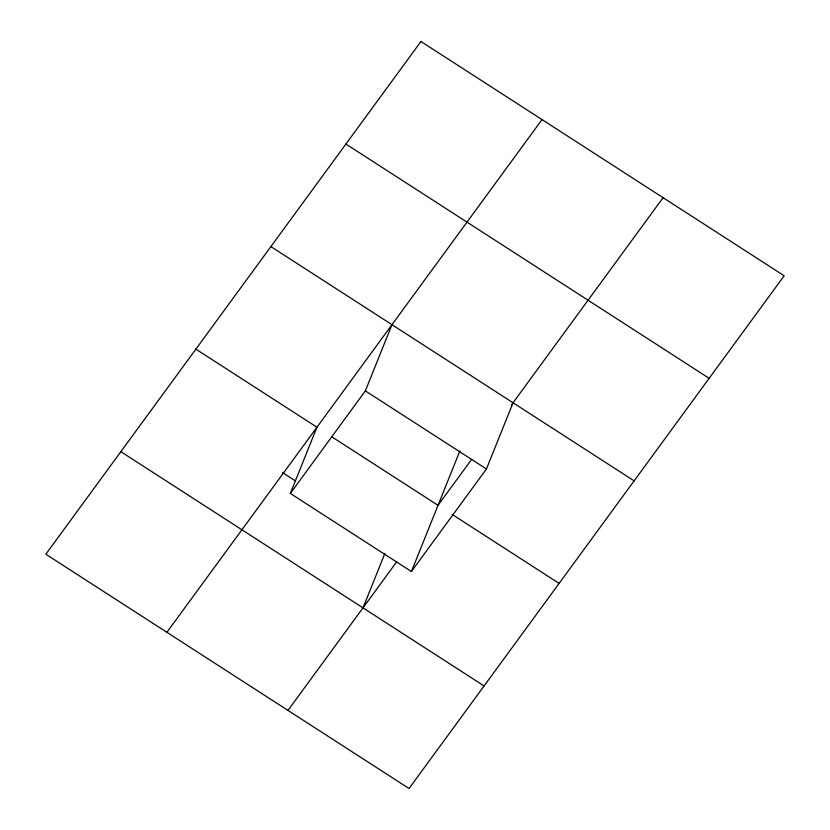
<?xml version="1.0" encoding="UTF-8"?>
<svg xmlns="http://www.w3.org/2000/svg" width="830" height="830" viewBox="0 0 830 830"><rect width="100%" height="100%" fill="white"/><g stroke="black" fill="none" stroke-linecap="round" stroke-linejoin="round"><path stroke-width="1.25" d="M513.054 402.778L486.442 468.981L411.41 571.528L290.334 493.435L316.946 427.222L195.87 349.129M290.334 493.435L365.356 390.889L391.978 324.686M363.001 607.861L384.861 553.486M411.41 571.528L459.893 450.939M166.903 632.315L542.021 119.593M287.979 710.407L396.688 561.827M471.71 459.281L438.022 505.314L332.083 436.985M511.519 404.864L663.097 197.685M345.923 144.047L709.152 378.324M270.891 246.593L634.13 480.871M365.356 390.889L486.442 468.981M452.08 514.382L559.109 583.407M282.594 472.633L295.563 480.995M120.848 451.676L484.077 685.954M420.945 41.5L45.826 554.222L409.055 788.5L784.174 275.778L420.945 41.5"/></g></svg>
